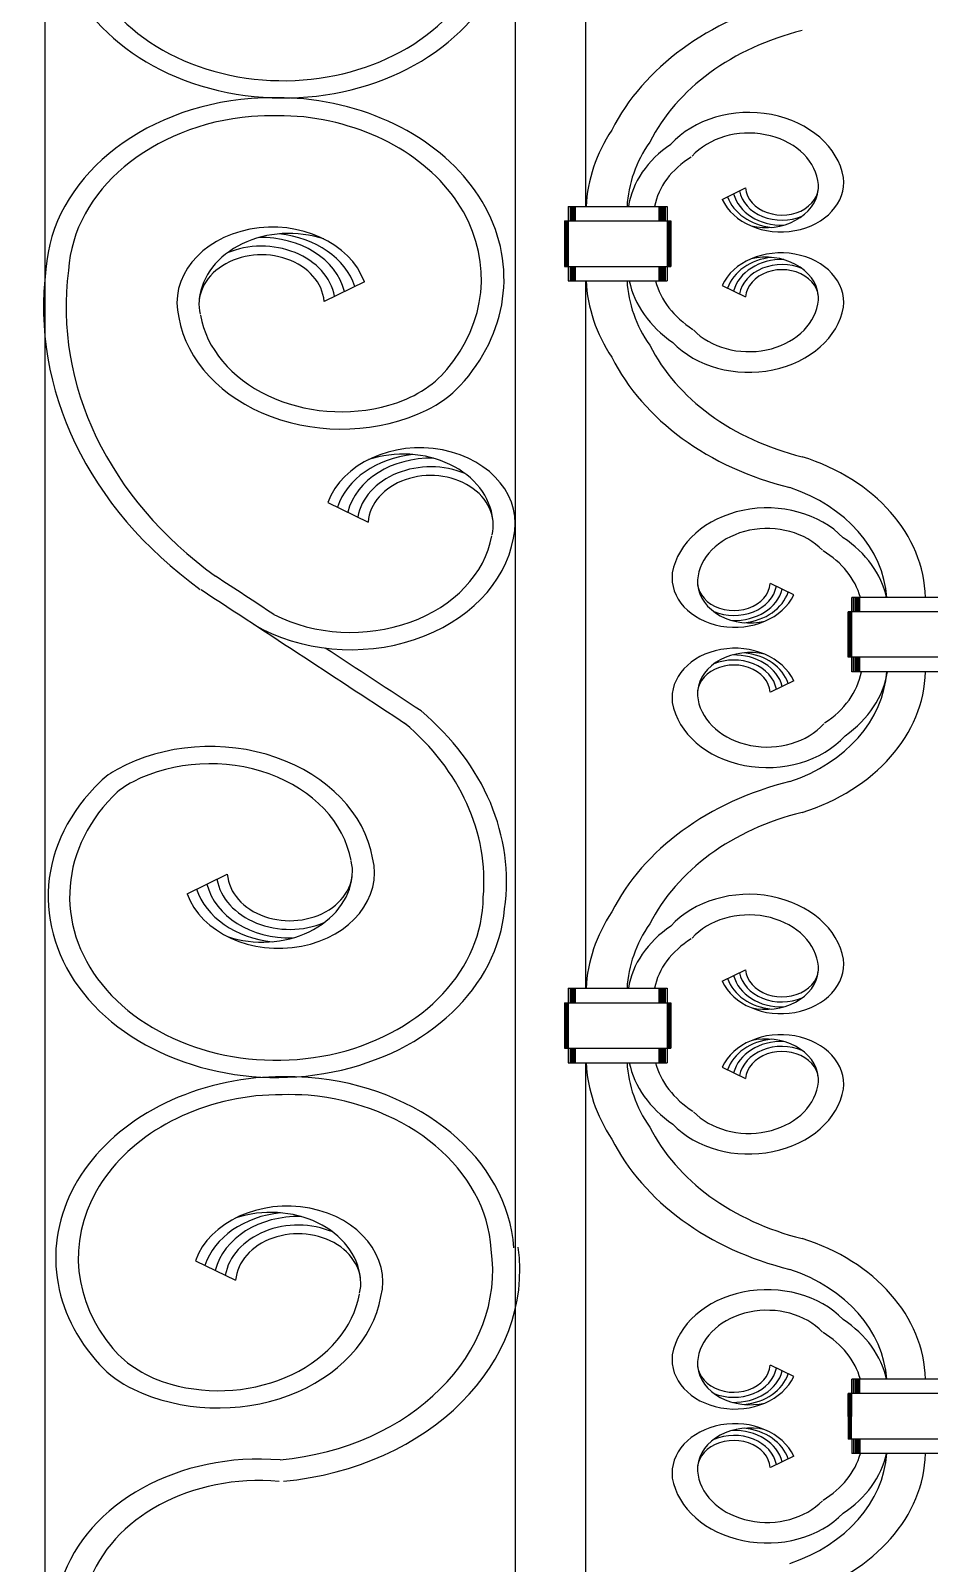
# Model space of a CAD drawing. Extents: x 12262 to 40734, y 30451 to 49613.
# Drawn here: x 30777 to 31187, y 44237 to 44936 of the extents above; entities that cross this region are included whole.
import ezdxf

# ---------------------------------------------------------------- set-up
doc = ezdxf.new("R2010")
doc.units = 0
doc.header["$LTSCALE"] = 0.85
doc.header["$MEASUREMENT"] = 0
doc.layers.get('0').update_dxf_attribs({"linetype": 'CONTINUOUS'})

# ---------------------------------------------------------------- blocks, each defined once
blk = doc.blocks.new('A$C2EF91AEA')
for p, q in [((1645.95, 2040.27), (1645.95, 986.96)), ((1860.68, 1860.39), (1860.68, 986.96)), ((1892.89, 1831.94), (1892.89, 1539.19)), ((1955.19, 1542.42), (1965.91, 1547.63)), ((1884.95, 1539.19), (1930.09, 1539.19)), ((1884.95, 1539.19), (1884.95, 1505.21)), ((1885.78, 1539.19), (1885.78, 1532.58)), ((1886.45, 1539.19), (1886.45, 1532.58)), ((1886.95, 1539.19), (1886.95, 1532.58)), ((1887.37, 1539.19), (1887.37, 1532.58)), ((1887.71, 1539.19), (1887.71, 1532.58)), ((1887.96, 1539.19), (1887.96, 1532.58)), ((1888.12, 1539.19), (1888.12, 1532.58)), ((1926.35, 1539.19), (1926.35, 1532.58)), ((1926.92, 1539.19), (1926.92, 1532.58)), ((1927.08, 1539.19), (1927.08, 1532.58)), ((1927.34, 1539.19), (1927.34, 1532.58)), ((1927.67, 1539.19), (1927.67, 1532.58)), ((1928.09, 1539.19), (1928.09, 1532.58)), ((1928.59, 1539.19), (1928.59, 1532.58)), ((1929.26, 1539.19), (1929.26, 1532.58)), ((1930.09, 1539.19), (1930.09, 1532.58)), ((1930.09, 1539.19), (1930.09, 1505.21)), ((1883.27, 1532.58), (1931.77, 1532.58)), ((1883.27, 1532.58), (1883.27, 1511.83)), ((1883.77, 1532.58), (1883.77, 1511.83)), ((1884.19, 1532.58), (1884.19, 1511.83)), ((1884.53, 1532.58), (1884.53, 1511.83)), ((1884.69, 1532.58), (1884.69, 1511.83)), ((1930.35, 1532.58), (1930.35, 1511.83)), ((1930.51, 1532.58), (1930.51, 1511.83)), ((1930.85, 1532.58), (1930.85, 1511.83)), ((1931.27, 1532.58), (1931.27, 1511.83)), ((1931.77, 1532.58), (1931.77, 1511.83)), ((1883.27, 1511.83), (1931.77, 1511.83)), ((1885.78, 1511.83), (1885.78, 1505.21)), ((1886.45, 1511.83), (1886.45, 1505.21)), ((1886.95, 1511.83), (1886.95, 1505.21)), ((1887.37, 1511.83), (1887.37, 1505.21)), ((1887.71, 1511.83), (1887.71, 1505.21)), ((1887.96, 1511.83), (1887.96, 1505.21)), ((1888.12, 1511.83), (1888.12, 1505.21)), ((1926.35, 1511.83), (1926.35, 1505.21)), ((1926.92, 1511.83), (1926.92, 1505.21)), ((1927.08, 1511.83), (1927.08, 1505.21)), ((1927.34, 1511.83), (1927.34, 1505.21)), ((1927.67, 1511.83), (1927.67, 1505.21)), ((1928.09, 1511.83), (1928.09, 1505.21)), ((1928.59, 1511.83), (1928.59, 1505.21)), ((1929.26, 1511.83), (1929.26, 1505.21)), ((1930.09, 1511.83), (1930.09, 1505.21)), ((1791.89, 1504.81), (1773.52, 1495.88)), ((1884.95, 1505.21), (1930.09, 1505.21)), ((1892.89, 1505.21), (1892.89, 1182.36)), ((1955.19, 1503.17), (1965.91, 1497.96)), ((1775.22, 1404.09), (1793.6, 1395.16)), ((1987.94, 1361.96), (1977.23, 1367.17)), ((2110.29, 1360.78), (2014.4, 1360.78)), ((2014.4, 1326.79), (2014.4, 1360.78)), ((2014.4, 1354.16), (2014.4, 1360.78)), ((2015.23, 1354.16), (2015.23, 1360.78)), ((2015.9, 1354.16), (2015.9, 1360.78)), ((2016.4, 1354.16), (2016.4, 1360.78)), ((2016.82, 1354.16), (2016.82, 1360.78)), ((2017.16, 1354.16), (2017.16, 1360.78)), ((2017.41, 1354.16), (2017.41, 1360.78)), ((2017.58, 1354.16), (2017.58, 1360.78)), ((2018.14, 1354.16), (2018.14, 1360.78)), ((2111.96, 1354.16), (2012.73, 1354.16)), ((2012.73, 1333.41), (2012.73, 1354.16)), ((2013.23, 1333.41), (2013.23, 1354.16)), ((2013.65, 1333.41), (2013.65, 1354.16)), ((2013.98, 1333.41), (2013.98, 1354.16)), ((2014.15, 1333.41), (2014.15, 1354.16)), ((2111.96, 1333.41), (2012.73, 1333.41)), ((2014.4, 1326.79), (2014.4, 1333.41)), ((2015.23, 1326.79), (2015.23, 1333.41)), ((2015.9, 1326.79), (2015.9, 1333.41)), ((2016.4, 1326.79), (2016.4, 1333.41)), ((2016.82, 1326.79), (2016.82, 1333.41)), ((2017.16, 1326.79), (2017.16, 1333.41)), ((2017.41, 1326.79), (2017.41, 1333.41)), ((2017.58, 1326.79), (2017.58, 1333.41)), ((2018.14, 1326.79), (2018.14, 1333.41)), ((1987.94, 1322.7), (1977.23, 1317.5)), ((2110.29, 1326.79), (2014.4, 1326.79)), ((1710.92, 1225.5), (1729.3, 1234.42)), ((1955.19, 1185.59), (1965.91, 1190.8)), ((1884.95, 1182.36), (1930.09, 1182.36)), ((1884.95, 1182.36), (1884.95, 1148.38)), ((1885.78, 1182.36), (1885.78, 1175.75)), ((1886.45, 1182.36), (1886.45, 1175.75)), ((1886.95, 1182.36), (1886.95, 1175.75)), ((1887.37, 1182.36), (1887.37, 1175.75)), ((1887.71, 1182.36), (1887.71, 1175.75)), ((1887.96, 1182.36), (1887.96, 1175.75)), ((1888.12, 1182.36), (1888.12, 1175.75)), ((1926.35, 1182.36), (1926.35, 1175.75)), ((1926.92, 1182.36), (1926.92, 1175.75)), ((1927.08, 1182.36), (1927.08, 1175.75)), ((1927.34, 1182.36), (1927.34, 1175.75)), ((1927.67, 1182.36), (1927.67, 1175.75)), ((1928.09, 1182.36), (1928.09, 1175.75)), ((1928.59, 1182.36), (1928.59, 1175.75)), ((1929.26, 1182.36), (1929.26, 1175.75)), ((1930.09, 1182.36), (1930.09, 1175.75)), ((1930.09, 1182.36), (1930.09, 1148.38)), ((1883.27, 1175.75), (1931.77, 1175.75)), ((1883.27, 1175.75), (1883.27, 1155)), ((1883.77, 1175.75), (1883.77, 1155)), ((1884.19, 1175.75), (1884.19, 1155)), ((1884.53, 1175.75), (1884.53, 1155)), ((1884.69, 1175.75), (1884.69, 1155)), ((1930.35, 1175.75), (1930.35, 1155)), ((1930.51, 1175.75), (1930.51, 1155)), ((1930.85, 1175.75), (1930.85, 1155)), ((1931.27, 1175.75), (1931.27, 1155)), ((1931.77, 1175.75), (1931.77, 1155)), ((1883.27, 1155), (1931.77, 1155)), ((1885.78, 1155), (1885.78, 1148.38)), ((1886.45, 1155), (1886.45, 1148.38)), ((1886.95, 1155), (1886.95, 1148.38)), ((1887.37, 1155), (1887.37, 1148.38)), ((1887.71, 1155), (1887.71, 1148.38)), ((1887.96, 1155), (1887.96, 1148.38)), ((1888.12, 1155), (1888.12, 1148.38)), ((1926.35, 1155), (1926.35, 1148.38)), ((1926.92, 1155), (1926.92, 1148.38)), ((1927.08, 1155), (1927.08, 1148.38)), ((1927.34, 1155), (1927.34, 1148.38)), ((1927.67, 1155), (1927.67, 1148.38)), ((1928.09, 1155), (1928.09, 1148.38)), ((1928.59, 1155), (1928.59, 1148.38)), ((1929.26, 1155), (1929.26, 1148.38)), ((1930.09, 1155), (1930.09, 1148.38)), ((1884.95, 1148.38), (1930.09, 1148.38)), ((1892.89, 1148.38), (1892.89, 986.96)), ((1955.19, 1146.34), (1965.91, 1141.13)), ((1714.73, 1057.98), (1733.11, 1049.06)), ((1987.94, 1005.13), (1977.23, 1010.34)), ((2110.29, 1003.95), (2014.4, 1003.95)), ((2014.4, 986.96), (2014.4, 1003.95)), ((2014.4, 997.33), (2014.4, 1003.95)), ((2015.23, 997.33), (2015.23, 1003.95)), ((2015.9, 997.33), (2015.9, 1003.95)), ((2016.4, 997.33), (2016.4, 1003.95)), ((2016.82, 997.33), (2016.82, 1003.95)), ((2017.16, 997.33), (2017.16, 1003.95)), ((2017.41, 997.33), (2017.41, 1003.95)), ((2017.58, 997.33), (2017.58, 1003.95)), ((2018.14, 997.33), (2018.14, 1003.95)), ((2111.96, 997.33), (2012.73, 997.33)), ((2012.73, 986.96), (2012.73, 997.33)), ((2013.23, 986.96), (2013.23, 997.33)), ((2013.65, 986.96), (2013.65, 997.33)), ((2013.98, 986.96), (2013.98, 997.33)), ((1645.95, 986.96), (1645.95, 434.72)), ((1860.68, 986.96), (1860.68, 604.64)), ((1892.89, 986.96), (1892.89, 825.53)), ((2012.73, 986.96), (2012.73, 976.58)), ((2013.23, 986.96), (2013.23, 976.58)), ((2013.65, 986.96), (2013.65, 976.58)), ((2013.98, 986.96), (2013.98, 976.58)), ((2014.15, 986.96), (2014.15, 976.58)), ((2111.96, 976.58), (2012.73, 976.58)), ((2014.4, 976.58), (2014.4, 969.96)), ((2015.23, 976.58), (2015.23, 969.96)), ((2015.9, 976.58), (2015.9, 969.96)), ((2016.4, 976.58), (2016.4, 969.96)), ((2016.82, 976.58), (2016.82, 969.96)), ((2017.16, 976.58), (2017.16, 969.96)), ((2017.41, 976.58), (2017.41, 969.96)), ((2017.58, 976.58), (2017.58, 969.96)), ((2018.14, 976.58), (2018.14, 969.96)), ((1987.94, 968.78), (1977.23, 963.58)), ((2110.29, 969.96), (2014.4, 969.96))]:
    blk.add_line(p, q)
for centre, major_axis, start_param, end_param in [((1754.81, 1671.26), (-104.31, 0), 0.067786, 3.832357), ((1754.87, 1671.31), (-94.42, 0), 0.003382, 3.798764), ((2024.49, 1536.18), (128.86, 0), 1.872886, 2.761174), ((2024.49, 1536.18), (110.2, 0), 1.872886, 2.761174), ((1751, 1506.13), (-104.65, 0), -1.468682, -0.054484), ((1750.49, 1473.95), (145.13, 0), 1.475825, 1.640866), ((1751, 1506.13), (-104.65, 0), 2.51278, 4.585373), ((1967.41, 1547.47), (-43.72, 0), 3.284716, 5.66399), ((1751, 1506.13), (-94.35, 0), -1.457485, -0.052077), ((1750.47, 1475.79), (132.48, 0), 1.46654, 1.64739), ((1751, 1506.13), (94.35, 0), -0.58636, 1.429822), ((1996.01, 1536.21), (102.94, 0), 2.658604, 3.104981), ((1967.41, 1547.47), (-31.84, 0), 3.284716, 5.66399), ((1996.48, 1536.31), (84.76, 0), 2.639948, 3.098576), ((1968.32, 1533.58), (-56.35, 0), -0.865728, -0.126108), ((1968.5, 1533.77), (44.67, 0), 2.231024, 2.98765), ((1982.11, 1550.29), (28.69, 0), 3.495356, 6.376283), ((1982.56, 1548.45), (19.59, 0), 3.280941, 5.200817), ((1982.56, 1548.45), (-16.68, 0), 0.061988, 3.34072), ((1975.26, 1548.51), (23.96, 0), 4.422247, 6.202245), ((1980.97, 1548.52), (24.04, 0), 3.400397, 4.58213), ((1982.56, 1548.45), (22.5, 0), 3.336638, 4.746157), ((1749.96, 1495.2), (-43.65, 0), 3.423534, 6.479359), ((1757.49, 1494.37), (-41.08, 0), 4.315479, 6.202245), ((1744.97, 1494.48), (-38.57, 0), 3.336638, 4.746157), ((1747.7, 1494.35), (-41.22, 0), 3.400397, 4.58213), ((1744.97, 1494.48), (28.6, 0), 0.061988, 3.34072), ((1744.97, 1494.48), (33.59, 0), 0.139349, 2.059224), ((1982.11, 1495.3), (-28.69, 0), 3.048495, 5.929422), ((1980.97, 1497.07), (24.04, 0), 1.701055, 2.882789), ((1982.56, 1497.14), (22.5, 0), 1.537028, 2.946547), ((1982.56, 1497.14), (19.59, 0), 1.082368, 3.002244), ((1982.56, 1497.14), (-16.68, 0), 2.942465, 6.221198), ((1975.26, 1497.08), (23.96, 0), 0.08094, 1.860939), ((1866.62, 1493.31), (-221.21, 0), -0.099181, 0.827599), ((1866.62, 1493.31), (210.9, 0), 3.041304, 3.969191), ((1996.01, 1508.19), (-102.94, 0), 0.036611, 0.482989), ((1996.48, 1508.09), (-84.76, 0), 0.043017, 0.501645), ((1972.79, 1513.32), (-60.84, 0), 0.169247, 0.850292), ((1972.55, 1513.06), (48.75, 0), 3.346569, 4.030972), ((1967.41, 1498.12), (43.72, 0), 3.793341, 6.140062), ((1967.41, 1498.12), (31.84, 0), 3.793341, 6.140062), ((1781.34, 1496.93), (-74.96, 0), 0.143123, 2.115593), ((1781.34, 1496.93), (-64.99, 0), 0.143123, 1.912662), ((2024.49, 1508.22), (128.86, 0), 3.522011, 4.4103), ((2024.49, 1508.22), (110.2, 0), 3.522011, 4.4103), ((1785.31, 1488.09), (53.15, 0), -1.228931, -0.58636), ((1792.65, 1482.16), (53.15, 0), -1.026, -0.628813), ((1817.15, 1394.48), (-43.65, 0), 2.945419, 6.001244), ((1809.62, 1393.65), (-41.08, 0), 3.222533, 5.109299), ((1819.42, 1393.63), (-41.22, 0), -1.440537, -0.258804), ((1822.14, 1393.76), (38.57, 0), 1.537028, 2.946547), ((1822.14, 1393.76), (33.59, 0), 1.082368, 3.002244), ((1959, 1359.4), (-89.08, 0), 3.161138, 4.336531), ((1822.14, 1393.76), (-28.6, 0), 2.942465, 6.221198), ((1957.72, 1357.9), (72.73, 0), 0.050042, 1.169155), ((1975.73, 1367), (-43.72, 0), 3.793341, 6.140062), ((1975.73, 1367), (-31.84, 0), 3.793341, 6.140062), ((1785.77, 1396.21), (74.96, 0), 4.080634, 6.140062), ((1785.77, 1396.21), (64.99, 0), 4.141052, 6.140062), ((1973.08, 1352.79), (-58.12, 0), 3.316258, 4.013205), ((1973.25, 1353.06), (-46.11, 0), 3.354626, 4.058509), ((1961.03, 1369.83), (28.69, 0), 3.048495, 5.929422), ((-41867.25, -40347.75), (68407.82, 0), 0.879398, 0.879904), ((1960.57, 1367.98), (16.68, 0), 2.942465, 6.221198), ((1967.88, 1368.05), (-23.96, 0), 0.08094, 1.860939), ((1960.57, 1367.98), (-19.59, 0), 1.082368, 3.002244), ((1960.57, 1367.98), (-22.5, 0), 1.537028, 2.946547), ((-41867.25, -40347.75), (68397.52, 0), 0.878123, 0.879904), ((1962.17, 1368.06), (-24.04, 0), 1.701055, 2.882789), ((-41867.25, -40347.75), (68407.82, 0), 0.878123, 0.878954), ((1961.03, 1314.84), (-28.69, 0), 3.495356, 6.376283), ((1967.88, 1316.62), (23.96, 0), 1.280654, 3.060652), ((1960.57, 1316.68), (16.68, 0), 0.061988, 3.34072), ((1960.57, 1316.68), (-19.59, 0), 3.280941, 5.200817), ((1960.57, 1316.68), (-22.5, 0), 3.336638, 4.746157), ((1962.17, 1316.6), (24.04, 0), 0.258804, 1.440537), ((1957.72, 1329.67), (72.73, 0), -1.169155, -0.050042), ((1959, 1328.17), (89.08, 0), -1.194939, -0.019545), ((1972.13, 1332.29), (47.16, 0), -0.88405, -0.147937), ((1972.21, 1332.47), (-58.95, 0), 2.296601, 3.019571), ((1713.61, 1231.18), (143.17, 0), -0.111455, 0.756235), ((1713.61, 1231.18), (143.17, 0), -0.111455, 0.756235), ((1975.73, 1317.66), (43.72, 0), 3.284716, 5.66399), ((1975.73, 1317.66), (31.84, 0), 3.284716, 5.66399), ((1713.61, 1231.18), (132.87, 0), -0.0686, 0.756235), ((1721.47, 1233.38), (-74.96, 0), 3.284716, 5.314444), ((1721.47, 1233.38), (-64.99, 0), 3.284716, 5.283454), ((1700.08, 1258.01), (-37.19, 0), -0.968741, -0.690765), ((1751.82, 1224.17), (104.31, 0), 2.450828, 6.215399), ((1706.44, 1251.89), (37.19, 0), 2.141861, 2.484421), ((2024.49, 1179.35), (128.86, 0), 1.872886, 2.761174), ((1751.75, 1224.22), (94.42, 0), 2.484421, 6.279803), ((2024.49, 1179.35), (-110.2, 0), -1.268707, -0.380418), ((1752.85, 1235.11), (-43.65, 0), 0.281942, 3.337766), ((1757.85, 1235.82), (28.6, 0), 3.20358, 6.482313), ((1757.85, 1235.82), (33.59, 0), 3.280941, 5.200817), ((1745.33, 1235.93), (-41.08, 0), 1.173886, 3.060652), ((1755.12, 1235.95), (-41.22, 0), 0.258804, 1.440537), ((1757.85, 1235.82), (-38.57, 0), 0.195046, 1.604564), ((1967.41, 1190.63), (-43.72, 0), 3.284716, 5.66399), ((1967.41, 1190.63), (-31.84, 0), 3.284716, 5.66399), ((1996.01, 1179.38), (102.94, 0), 2.658604, 3.104981), ((1996.48, 1179.48), (84.76, 0), 2.639948, 3.098576), ((1968.32, 1176.75), (-56.35, 0), -0.865728, -0.126108), ((1968.5, 1176.94), (-44.67, 0), -0.910569, -0.153942), ((1982.11, 1193.46), (28.69, 0), 3.495356, 6.376283), ((1982.56, 1191.62), (19.59, 0), 3.280941, 5.200817), ((1982.56, 1191.62), (-16.68, 0), 0.061988, 3.34072), ((1975.26, 1191.68), (23.96, 0), 4.422247, 6.202245), ((1980.97, 1191.69), (24.04, 0), 3.400397, 4.58213), ((1982.56, 1191.62), (22.5, 0), 3.336638, 4.746157), ((1982.11, 1138.47), (-28.69, 0), 3.048495, 5.929422), ((1980.97, 1140.24), (24.04, 0), 1.701055, 2.882789), ((1982.56, 1140.31), (22.5, 0), 1.537028, 2.946547), ((1982.56, 1140.31), (19.59, 0), 1.082368, 3.002244), ((1982.56, 1140.31), (-16.68, 0), 2.942465, 6.221198), ((1975.26, 1140.25), (23.96, 0), 0.08094, 1.860939), ((1996.01, 1151.36), (-102.94, 0), 0.036611, 0.482989), ((1996.48, 1151.26), (-84.76, 0), 0.043017, 0.501645), ((1972.79, 1156.49), (-60.84, 0), 0.169247, 0.850292), ((1972.55, 1156.23), (-48.75, 0), 0.204977, 0.889379), ((1755.63, 1059.31), (104.65, 0), 1.697812, 3.770406), ((1756.13, 1027.12), (145.13, 0), 1.500726, 1.665768), ((1755.63, 1059.31), (104.65, 0), 0.054484, 1.468682), ((1756.16, 1028.96), (-132.48, 0), 4.635796, 4.816645), ((1755.63, 1059.31), (-94.35, 0), 3.19367, 4.599078), ((1967.41, 1141.29), (43.72, 0), 3.793341, 6.140062), ((1967.41, 1141.29), (31.84, 0), 3.793341, 6.140062), ((1755.63, 1059.31), (-94.35, 0), -1.429822, 0.58636), ((2024.49, 1151.39), (128.86, 0), 3.522011, 4.4103), ((2024.49, 1151.39), (110.2, 0), 3.522011, 4.4103), ((1756.66, 1048.37), (43.65, 0), -0.196174, 2.859651), ((1758.93, 1047.52), (41.22, 0), 1.701055, 2.882789), ((1761.66, 1047.66), (-38.57, 0), 4.678621, 6.08814), ((1749.14, 1047.55), (-41.08, 0), 3.222533, 5.109299), ((1761.66, 1047.66), (-33.59, 0), 4.223961, 6.143837), ((1761.66, 1047.66), (28.6, 0), -0.199128, 3.079605), ((1740.04, 1053.8), (122.83, 0), -1.449335, 0.107666), ((1959, 1002.57), (-89.08, 0), 3.161138, 4.336531), ((1740.04, 1053.8), (110.44, 0), -1.449335, 0.107666), ((1957.72, 1001.07), (72.73, 0), 0.050042, 1.169155), ((1725.28, 1050.1), (-64.99, 0), 1.228931, 2.998469), ((1975.73, 1010.17), (-43.72, 0), 3.793341, 6.140062), ((1725.28, 1050.1), (-74.96, 0), 1.026, 2.998469), ((1975.73, 1010.17), (-31.84, 0), 3.793341, 6.140062), ((1973.08, 995.95), (-58.12, 0), 3.316258, 4.013205), ((1973.25, 996.23), (-46.11, 0), 3.354626, 4.058509), ((1721.31, 1041.27), (-53.15, 0), 0.58636, 1.228931), ((1961.03, 1013), (28.69, 0), 3.048495, 5.929422), ((1713.98, 1035.34), (-53.15, 0), 0.628813, 1.026), ((1960.57, 1011.15), (16.68, 0), 2.942465, 6.221198), ((1967.88, 1011.22), (-23.96, 0), 0.08094, 1.860939), ((1960.57, 1011.15), (-19.59, 0), 1.082368, 3.002244), ((1960.57, 1011.15), (-22.5, 0), 1.537028, 2.946547), ((1962.17, 1011.23), (-24.04, 0), 1.701055, 2.882789), ((1961.03, 960.92), (-28.69, 0), 3.495356, 6.376283), ((1967.88, 962.7), (23.96, 0), 1.280654, 3.060652), ((1960.57, 962.76), (-22.5, 0), 3.336638, 4.746157), ((1962.17, 962.68), (-24.04, 0), 3.400397, 4.58213), ((1960.57, 962.76), (16.68, 0), 0.061988, 3.34072), ((1960.57, 962.76), (-19.59, 0), 3.280941, 5.200817), ((1743.79, 893.87), (92.98, 0), 1.467034, 4.316061), ((1957.72, 972.84), (-72.73, 0), 1.972438, 3.091551), ((1959, 971.34), (89.08, 0), -1.194939, -0.019545), ((1973.25, 977.68), (-46.11, 0), 2.224676, 2.928559), ((1973.08, 977.96), (58.12, 0), -0.871612, -0.174665), ((1743.82, 893.86), (-80.63, 0), 4.598974, 7.446827), ((1975.73, 963.74), (-43.72, 0), 0.143123, 2.489844), ((1975.73, 963.74), (-31.84, 0), 0.143123, 2.489844)]:
    blk.add_ellipse(centre, major_axis=major_axis, ratio=0.79131, start_param=start_param, end_param=end_param)

msp = doc.modelspace()

# ---------------------------------------------------------------- block references
msp.add_blockref('A$C2EF91AEA', (29137.29, 43316.64))

doc.saveas('drawing.dxf')
